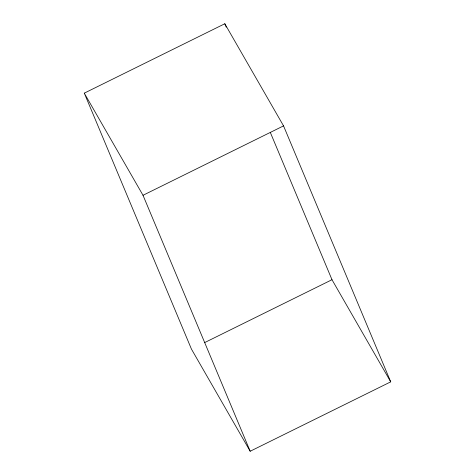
<?xml version="1.0" encoding="UTF-8"?>
<svg xmlns="http://www.w3.org/2000/svg" width="475" height="475" viewBox="0 0 475 475"><rect width="100%" height="100%" fill="white"/><g stroke="black" fill="none" stroke-linecap="round" stroke-linejoin="round"><path stroke-width="0.71" d="M84.283 93.153L224.817 23.75L283.545 125.881L390.717 381.847L250.183 451.25L191.455 349.119L84.283 93.153L143.011 195.284L250.183 451.25M143.011 195.284L283.545 125.881M204.713 342.57L331.989 279.716L390.717 381.847M224.817 23.75L226.248 27.17M270.382 132.572L331.989 279.716"/></g></svg>
